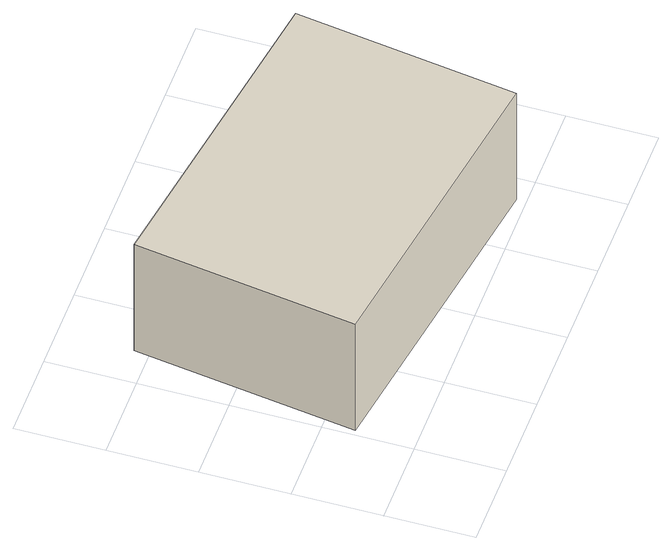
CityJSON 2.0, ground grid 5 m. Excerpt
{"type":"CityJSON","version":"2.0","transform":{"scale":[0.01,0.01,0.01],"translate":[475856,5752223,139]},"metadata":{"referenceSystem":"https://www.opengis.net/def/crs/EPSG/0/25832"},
"CityObjects":{
"building1":{"type":"Building","attributes":{"Gemeindeschluessel":"05754036","BezugspunktDach":"2000","function":"31001_1210","measuredHeight":10.79},"address":[{"country":"Germany","locality":"Schloß Holte-Stukenbrock","thoroughfareNumber":"75","thoroughfareName":"Flugplatzstraße"}],"geometry":[{"type":"Solid","lod":"1","boundaries":[[[[0,1,2,3]],[[4,5,6,7]],[[4,7,3,2]],[[5,4,2,1]],[[6,5,1,0]],[[7,6,0,3]]]]}]}
},
"vertices":[
[222,1586,843],[34,329,843],[1859,57,843],[2047,1313,843],[1859,57,59],[34,329,59],[222,1586,59],[2047,1313,59]
]}
